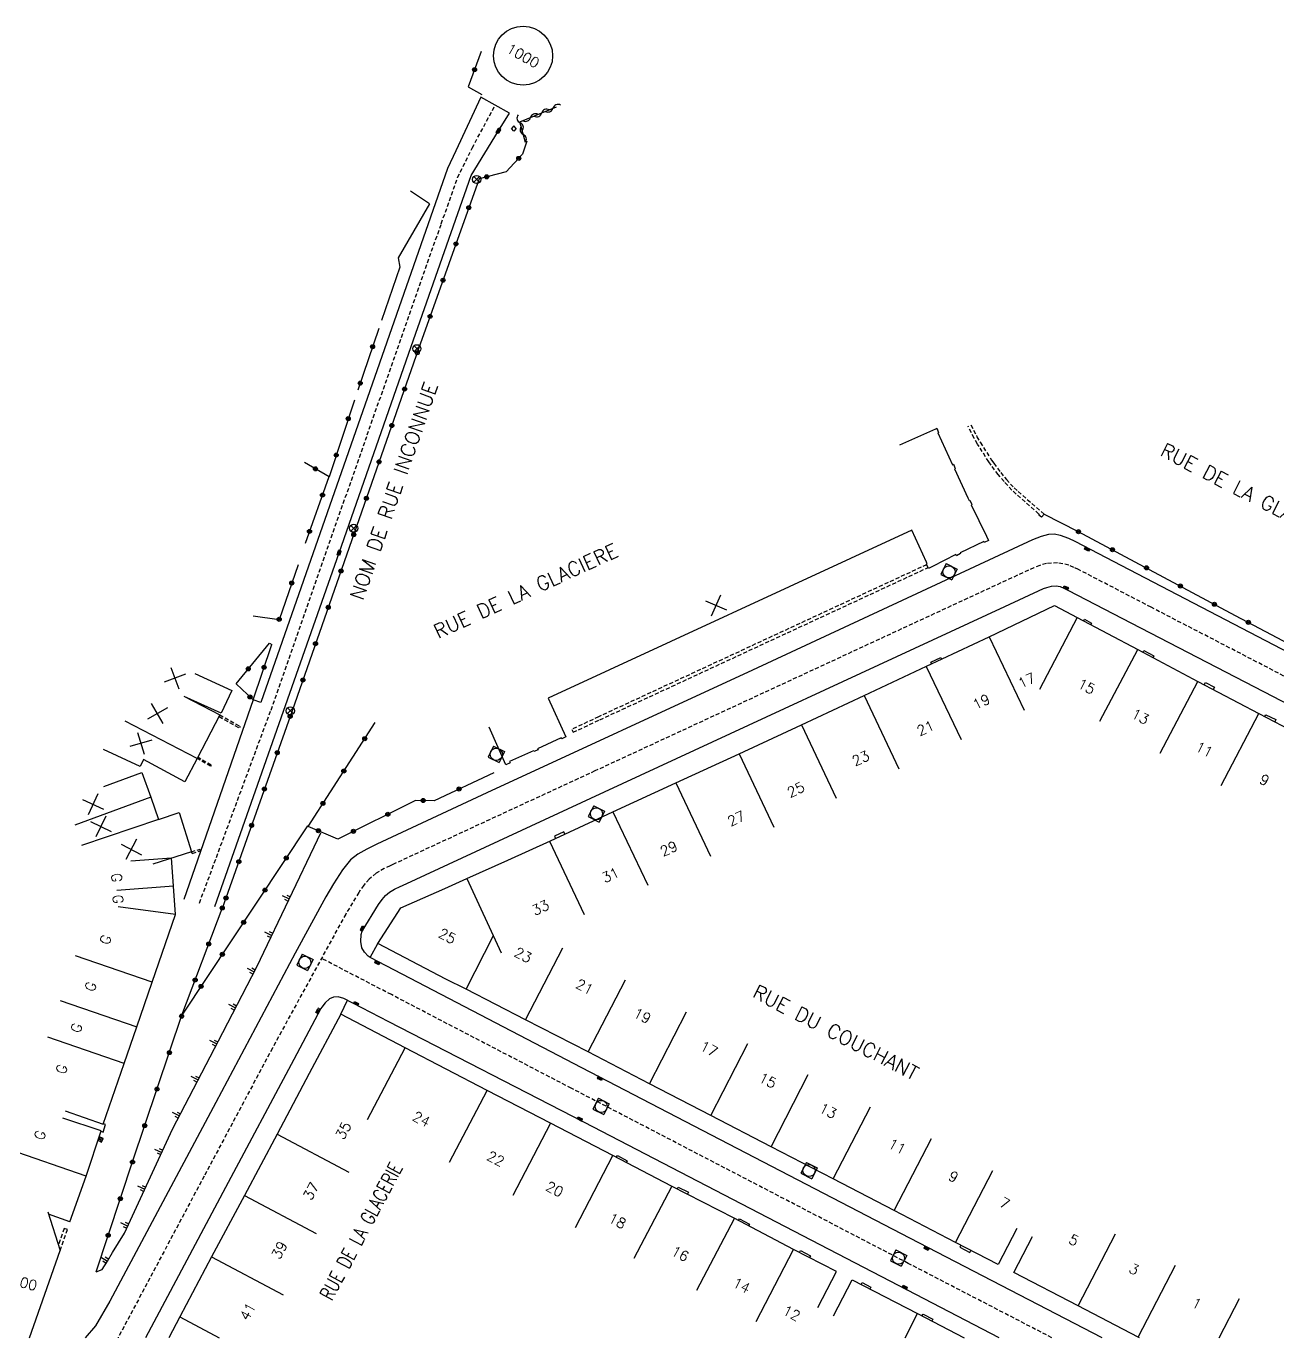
# Model space of a CAD drawing. Header units: millimetres. Extents: x 134000 to 135000, y 129000 to 130000.
# Drawn here: x 134296.4 to 134450.7, y 129000 to 129161.7 of the extents above; entities that cross this region are included whole.
import ezdxf
from ezdxf.enums import TextEntityAlignment as Align

# ---------------------------------------------------------------- set-up
doc = ezdxf.new("R2010")
doc.units = ezdxf.units.MM
doc.linetypes.add('DASHED', pattern=[0.75, 0.5, -0.25])
doc.layers.get('0').update_dxf_attribs({"linetype": 'CONTINUOUS'})
for name, color, linetype in [('W0001', 6, 'DASHED'), ('W0008', 7, 'CONTINUOUS'), ('W0100', 7, 'CONTINUOUS'), ('W0105', 7, 'CONTINUOUS'), ('W0112', 1, 'DASHED'), ('W0211', 2, 'CONTINUOUS'), ('W0310', 3, 'CONTINUOUS'), ('W0322', 7, 'CONTINUOUS'), ('W0330', 7, 'CONTINUOUS'), ('W0400', 7, 'CONTINUOUS'), ('W0420', 7, 'CONTINUOUS'), ('W0469', 7, 'CONTINUOUS'), ('W0984', 7, 'CONTINUOUS'), ('W0989', 7, 'CONTINUOUS'), ('W0991', 7, 'CONTINUOUS'), ('W1102', 7, 'CONTINUOUS')]:
    doc.layers.add(name, color=color, linetype=linetype)
doc.styles.get("Standard").update_dxf_attribs({"font": 'romans.shx', "width": 0.85})

# ---------------------------------------------------------------- blocks, each defined once
blk = doc.blocks.new('T469')
at = {"color": 0, "linetype": 'Continuous', "flags": 128}
for points in [[(-0.35, 0.35), (0.35, -0.35)], [(-0.35, -0.35), (0.35, 0.35)]]:
    blk.add_lwpolyline(points, dxfattribs=at)
at = {"color": 0, "linetype": 'Continuous'}
blk.add_circle((0, 0), 0.5, dxfattribs=at)
blk = doc.blocks.new('T400')
for p, q in [((-0.15, 0.3), (0.15, 0.3)), ((-0.15, -0.25), (-0.15, 0.3)), ((-0.15, 0.15), (0.15, 0.15)), ((-0.15, 0), (0.15, 0)), ((0.15, 0.3), (0.15, -0.25)), ((-0.15, -0.15), (0.15, -0.15)), ((-0.15, -0.25), (-0.15, -0.3)), ((-0.15, -0.3), (0.15, -0.3)), ((0.15, -0.3), (0.15, -0.25))]:
    blk.add_line(p, q)
blk = doc.blocks.new('t991o')
at = {"color": 0, "linetype": 'Continuous'}
for p, q in [((-1, 1), (1, -1)), ((-1, -1), (1, 1))]:
    blk.add_line(p, q, dxfattribs=at)
blk = doc.blocks.new('t322o')
at = {"color": 0, "linetype": 'Continuous'}
for radius in [0.25, 0.15]:
    blk.add_circle((0, 0), radius, dxfattribs=at)
blk = doc.blocks.new('t310o')
at = {"color": 0, "linetype": 'Continuous'}
for centre, start, end in [((-0.5, 0.38), 216.8699, 323.1304), ((0.5, -0.37), 36.8699, 143.1303)]:
    blk.add_arc(centre, 0.625, start, end, dxfattribs=at)
blk = doc.blocks.new('T420')
for p, q in [((0.75, 0.75), (-0.75, 0.75)), ((-0.75, 0.75), (-0.75, -0.75)), ((0.75, 0.75), (0.75, -0.75)), ((0.75, -0.75), (-0.75, -0.75))]:
    blk.add_line(p, q)
blk.add_ellipse((0, 0), major_axis=(-0.53, 0.53), ratio=1, start_param=3.926991, end_param=10.210176)
blk = doc.blocks.new('t330o')
at = {"color": 0, "linetype": 'Continuous'}
for p, q in [((0.25, -0.25), (-0.25, 0.25)), ((-0.25, -0.25), (0.25, 0.25)), ((-0.25, 0.25), (-0.25, -0.25)), ((0.25, 0.25), (-0.25, 0.25)), ((0.25, -0.25), (0.25, 0.25)), ((-0.25, -0.25), (0.25, -0.25)), ((-0.25, -0.25), (-0.25, -0.25))]:
    blk.add_line(p, q, dxfattribs=at)
blk = doc.blocks.new('t211o')
at = {"color": 0, "linetype": 'Continuous'}
for p, q in [((-0.29, 0.5), (-0.29, 0)), ((0, 1), (0, 0)), ((0.29, 0.5), (0.29, 0))]:
    blk.add_line(p, q, dxfattribs=at)

msp = doc.modelspace()

# ---------------------------------------------------------------- linework, layer by layer
at = {"layer": 'W0001'}
for points in [[(134317.72, 129053.61), (134326.54, 129077.41), (134338.41, 129111.33), (134347.54, 129137.38), (134349.55, 129143.08), (134351.35, 129146.71), (134354.19, 129152)], [(134451.44, 129081.6), (134435.07, 129090.08), (134426.11, 129094.73), (134425.55, 129095), (134424.92, 129095.27), (134423.53, 129095.57), (134422.17, 129095.46), (134421.35, 129095.25), (134420.62, 129094.96), (134415.85, 129092.76), (134366.48, 129069.89), (134341.57, 129058.37), (134341.23, 129058.21), (134340.51, 129057.87), (134339.51, 129057.29), (134338.64, 129056.56), (134337.97, 129055.8), (134337.37, 129054.91), (134335.75, 129052.25), (134326.71, 129035.72), (134318.29, 129019.92), (134307.68, 129000)], [(134422.83, 129000), (134405.13, 129009.17), (134363.57, 129030.77), (134341.38, 129042.31), (134332.76, 129046.79)]]:
    msp.add_lwpolyline(points, dxfattribs=at)
at = {"layer": 'W0008'}
for points in [[(134319.63, 129053.16), (134334.94, 129096.79), (134343.81, 129122.23), (134351.23, 129143.31), (134354.59, 129148.82), (134355.94, 129151.01), (134352.43, 129152.99), (134349.33, 129146.38), (134348.32, 129144.17), (134338.72, 129116.75), (134325.27, 129078.34), (134324.33, 129078.66), (134315.81, 129054.06)], [(134480.85, 129069.47), (134432.42, 129094.7), (134425.7, 129098.18), (134424.93, 129098.54), (134423.89, 129098.92), (134423.11, 129099.08), (134422.43, 129099.05), (134421.53, 129098.82), (134420.43, 129098.38), (134385.93, 129082.33), (134353.15, 129067.2), (134339.58, 129060.87), (134338.36, 129060.26), (134337.25, 129059.64), (134336.34, 129058.93), (134335.35, 129057.72), (134334.24, 129055.98), (134333.32, 129054.39), (134329.52, 129047.41), (134319.74, 129029), (134311.56, 129013.68), (134306.66, 129004.51), (134304.9, 129001.47), (134303.63, 129000)], [(134417.04, 129090.17), (134421.81, 129092.38), (134422.2, 129092.52), (134422.78, 129092.68), (134423.38, 129092.73), (134423.86, 129092.62), (134424.37, 129092.4), (134424.79, 129092.2), (134433.75, 129087.55), (134450.13, 129079.07), (134487.72, 129059.43), (134490.41, 129057.99), (134490.93, 129057.65), (134491.54, 129057.12), (134491.95, 129056.54), (134492.19, 129055.78), (134492.24, 129055.27), (134492.23, 129054.96), (134492.08, 129054.23), (134491.89, 129053.76), (134476.66, 129024.57), (134463.87, 129000)], [(134429.03, 129000), (134406.44, 129011.7), (134364.88, 129033.3), (134342.7, 129044.84), (134338.75, 129046.89), (134338.51, 129047.06), (134338.07, 129047.53), (134337.75, 129048.1), (134337.6, 129048.88), (134337.64, 129049.71), (134337.8, 129050.12), (134339.8, 129053.43), (134340.23, 129054.06), (134340.66, 129054.54), (134341.14, 129054.94), (134341.75, 129055.3), (134342.46, 129055.64), (134342.77, 129055.78), (134367.68, 129067.3), (134417.04, 129090.17)], [(134426.76, 129088.38), (134426.87, 129088.6), (134427.71, 129088.13), (134427.61, 129087.93)], [(134434.06, 129084.52), (134434.17, 129084.73), (134435.39, 129084.09), (134435.28, 129083.88)], [(134408.01, 129083.1), (134407.9, 129083.32), (134409.13, 129083.9), (134409.23, 129083.67)], [(134441.61, 129080.51), (134441.77, 129080.81), (134442.89, 129080.22), (134442.73, 129079.92)], [(134449.1, 129076.59), (134449.22, 129076.81), (134450.45, 129076.23), (134450.31, 129075.96)], [(134362.79, 129062.12), (134362.67, 129062.39), (134361.48, 129061.85), (134361.61, 129061.57)], [(134416.33, 129000), (134405.01, 129005.88), (134365.18, 129026.53), (134341.07, 129038.97), (134335.51, 129041.83), (134334.83, 129042.05), (134334.25, 129042.02), (134333.77, 129041.8), (134333.23, 129041.31), (134332.79, 129040.77), (134332.69, 129040.61), (134329.34, 129034.32), (134320.92, 129018.52), (134311.05, 129000)], [(134305.59, 129025.46), (134305.85, 129025.37), (134306.14, 129026.31), (134305.88, 129026.4)], [(134369.14, 129022.25), (134369.26, 129022.47), (134370.46, 129021.82), (134370.35, 129021.61)], [(134376.63, 129018.33), (134376.76, 129018.57), (134378.01, 129017.94), (134377.89, 129017.69)], [(134384.2, 129014.46), (134384.3, 129014.66), (134385.53, 129014.02), (134385.42, 129013.81)], [(134391.72, 129010.52), (134391.85, 129010.77), (134393.06, 129010.1), (134392.94, 129009.88)], [(134411.59, 129011.4), (134411.48, 129011.18), (134412.72, 129010.5), (134412.85, 129010.75)], [(134399.3, 129006.57), (134399.42, 129006.82), (134400.52, 129006.24), (134400.4, 129006)], [(134406.81, 129002.69), (134406.94, 129002.93), (134406.94, 129002.93), (134408.14, 129002.28), (134408.03, 129002.06)]]:
    msp.add_lwpolyline(points, dxfattribs=at)
at = {"layer": 'W0008', "flags": 128}
for points in [[(134338.75, 129046.89), (134339.71, 129048.6)], [(134335.14, 129039.9), (134335.99, 129041.61)]]:
    msp.add_lwpolyline(points, dxfattribs=at)
at = {"layer": 'W0100'}
for points in [[(134404.07, 129110.11), (134408.54, 129112.1), (134408.64, 129112.15), (134408.64, 129112.15), (134408.87, 129111.64), (134408.77, 129111.6), (134408.77, 129111.6), (134410.58, 129107.66), (134410.68, 129107.71), (134410.91, 129107.19), (134410.82, 129107.15), (134412.47, 129103.57), (134412.47, 129103.57), (134412.63, 129103.23), (134412.72, 129103.28), (134412.96, 129102.76), (134412.87, 129102.71), (134414.76, 129098.83), (134415.01, 129098.32), (134414.48, 129098.08), (134414.44, 129098.18), (134411.51, 129096.81), (134411.56, 129096.7), (134411.07, 129096.44), (134411, 129096.57), (134408.13, 129095.12), (134407.6, 129094.88), (134407.36, 129095.4), (134407.47, 129095.44), (134407.37, 129095.66), (134405.56, 129099.57), (134360.71, 129078.89), (134362.91, 129074.11), (134362.39, 129073.87), (134362.34, 129073.97), (134359.42, 129072.62), (134359.47, 129072.51), (134358.95, 129072.28), (134358.9, 129072.38), (134355.95, 129071.08), (134356.02, 129070.91), (134355.49, 129070.67), (134353.44, 129075.31)], [(134418.49, 129013.47), (134416.2, 129009.03), (134410.96, 129011.73), (134403.39, 129015.69), (134395.88, 129019.59), (134388.22, 129023.56), (134380.77, 129027.39), (134373.21, 129031.32), (134365.67, 129035.24), (134357.94, 129039.19), (134350.59, 129043), (134348.09, 129044.24), (134339.71, 129048.6), (134342.57, 129053.02), (134347.96, 129055.4), (134350.7, 129056.64), (134355.73, 129058.89), (134361.01, 129061.29), (134368.7, 129064.84), (134376.46, 129068.41), (134384.26, 129071.99), (134391.94, 129075.58), (134399.68, 129079.18), (134407.39, 129082.81), (134415.11, 129086.43), (134423.16, 129090.31), (134425.97, 129088.8), (134433.44, 129084.86), (134440.85, 129080.91), (134448.35, 129076.98), (134455.9, 129073.04)], [(134317.14, 129081.9), (134321.69, 129079.81), (134320.4, 129077.01), (134315.85, 129079.09)], [(134315.78, 129079.1), (134320.22, 129076.8), (134317.45, 129071.44), (134315.9, 129068.56), (134310.82, 129071.32), (134310.41, 129070.44), (134305.87, 129072.53)], [(134305.91, 129067.98), (134310.6, 129069.72), (134311.72, 129066.68), (134312.66, 129063.9), (134315.2, 129064.76), (134316.74, 129059.91), (134311.97, 129058.4)], [(134301.14, 129028), (134305.86, 129026.36), (134308.45, 129033.81), (134309.99, 129038.36), (134311.89, 129043.83), (134314.77, 129052.2), (134314.25, 129059.18)], [(134393.98, 129003.72), (134396.28, 129008.16), (134390.99, 129010.89), (134383.66, 129014.74), (134375.94, 129018.68), (134368.71, 129022.48), (134360.99, 129026.45), (134353.18, 129030.51), (134343.07, 129035.77), (134335.14, 129039.9), (134331.25, 129032.58), (134327.3, 129025.11), (134323.28, 129017.54), (134319.22, 129009.97), (134315.31, 129002.58), (134313.94, 129000)], [(134301.75, 129014.3), (134301.75, 129014.3), (134303.73, 129019.94), (134305.61, 129025.5), (134300.87, 129027.1)], [(134299, 129015.53), (134300.53, 129010.77), (134300.53, 129010.77)], [(134433.64, 129000), (134433.48, 129000.08), (134426.06, 129003.92), (134418.15, 129008.03), (134420.45, 129012.47)], [(134296.76, 129000), (134300.53, 129010.77)], [(134395.91, 129002.7), (134398.2, 129007.14), (134406.26, 129002.98), (134412, 129000)]]:
    msp.add_lwpolyline(points, dxfattribs=at)
at = {"layer": 'W0100', "flags": 128}
for points in [[(134309.27, 129058.81), (134314.25, 129059.18)], [(134301.75, 129014.3), (134299.1, 129015.23)]]:
    msp.add_lwpolyline(points, dxfattribs=at)
at = {"layer": 'W0105'}
msp.add_line((134346.09, 129139.81), (134343.73, 129141.38), dxfattribs=at)
msp.add_lwpolyline([(134346.09, 129139.81), (134342.24, 129133.18), (134342.44, 129132.03), (134340.15, 129125.45)], dxfattribs=at)
at = {"layer": 'W0112'}
for p, q in [((134356.47, 129149.43), (134356.19, 129149.11)), ((134356.78, 129149.1), (134356.47, 129149.43)), ((134320.13, 129076.61), (134322.65, 129075.2)), ((134319.17, 129070.61), (134317.55, 129071.56)), ((134316.83, 129059.73), (134316.73, 129059.91)), ((134316.83, 129059.73), (134317.89, 129060.08))]:
    msp.add_line(p, q, dxfattribs=at)
for points in [[(134356.78, 129149.1), (134356.5, 129148.78), (134356.19, 129149.11)], [(134412.85, 129112.59), (134413.59, 129111.11), (134413.99, 129110.42), (134415.39, 129108.23), (134415.67, 129107.83), (134416.52, 129106.69), (134417.23, 129105.83), (134418.18, 129104.8), (134418.67, 129104.34), (134421.87, 129101.55), (134421.54, 129101.17), (134421.24, 129101.44), (134421.3, 129101.52), (134421.22, 129101.58), (134418.41, 129104.04), (134417.89, 129104.53), (134416.93, 129105.57), (134416.21, 129106.44), (134415.34, 129107.59), (134415.06, 129108.01), (134413.65, 129110.21), (134413.24, 129110.93), (134412.49, 129112.42)], [(134407.39, 129095.33), (134366.93, 129076.57), (134363.62, 129075.02), (134363.79, 129074.66), (134367.1, 129076.21), (134407.56, 129094.97)], [(134320.22, 129076.81), (134322.74, 129075.39), (134322.65, 129075.2)], [(134319.17, 129070.61), (134319.09, 129070.49), (134317.46, 129071.43)], [(134316.73, 129059.91), (134317.8, 129060.26), (134317.89, 129060.08)], [(134300.53, 129010.77), (134301.43, 129013.34), (134301.05, 129013.48), (134300.32, 129011.4)]]:
    msp.add_lwpolyline(points, dxfattribs=at)
at = {"layer": 'W0211'}
for points in [[(134329.21, 129054.96), (134331.87, 129060.53), (134332.7, 129062.26)], [(134306.38, 129009.46), (134307.01, 129010.51), (134308.48, 129012.91), (134314.41, 129025.72), (134320.59, 129037.63), (134324.79, 129045.73), (134329.21, 129054.96)], [(134304.96, 129008.13), (134305.74, 129008.42), (134306.38, 129009.46)]]:
    msp.add_lwpolyline(points, dxfattribs=at)
at = {"layer": 'W0310'}
msp.add_lwpolyline([(134357.91, 129147.41), (134357.24, 129149.92), (134361.74, 129151.79)], dxfattribs=at)
at = {"layer": 'W0322'}
for p, q in [((134339.83, 129124.45), (134337.24, 129116.85)), ((134333.69, 129106.15), (134330.76, 129097.94))]:
    msp.add_line(p, q, dxfattribs=at)
for points in [[(134352.47, 129158.6), (134350.84, 129154.27), (134352.53, 129153.3)], [(134358.08, 129147.54), (134357.56, 129145.94), (134355.55, 129143.76), (134352.2, 129142.93), (134344.74, 129121.94), (134329.14, 129077.32), (134320.53, 129052.94)], [(134336.82, 129115.6), (134333.7, 129106.17), (134330.67, 129107.94)], [(134329.88, 129095.32), (134327.53, 129088.55), (134324.33, 129088.98)], [(134322.23, 129080.65), (134324.33, 129078.66), (134326.65, 129085.49)], [(134322.23, 129080.65), (134326.35, 129085.64), (134326.65, 129085.49)]]:
    msp.add_lwpolyline(points, dxfattribs=at)
at = {"layer": 'W0322', "flags": 128}
for points in [[(134421.87, 129101.55), (134425.99, 129099.47), (134433.08, 129095.7), (134445.43, 129089.08), (134455.02, 129084.02)], [(134354.03, 129069.68), (134346.65, 129066.23), (134344.35, 129066.26), (134334.79, 129061.5), (134331.11, 129063.06), (134339.37, 129075.85)], [(134331.05, 129063.12), (134315.56, 129039.78)], [(134304.96, 129008.13), (134309.5, 129021.8), (134315.56, 129039.78), (134320.51, 129052.95)]]:
    msp.add_lwpolyline(points, dxfattribs=at)
at = {"layer": 'W1102'}
for p, q in [((134317.45, 129071.44), (134308.56, 129076.03)), ((134311.72, 129066.68), (134302.34, 129063.22)), ((134312.66, 129063.9), (134303.19, 129060.7))]:
    msp.add_line(p, q, dxfattribs=at)
at = {"layer": 'W1102', "flags": 128}
for points in [[(134425.97, 129088.8), (134421.3, 129079.95)], [(134415.11, 129086.43), (134419.41, 129077.4)], [(134428.75, 129076.02), (134433.44, 129084.86)], [(134407.35, 129082.79), (134411.64, 129073.76)], [(134436.18, 129072.07), (134440.85, 129080.91)], [(134399.68, 129079.18), (134403.97, 129070.15)], [(134443.71, 129068.12), (134448.35, 129076.98)], [(134391.94, 129075.58), (134396.24, 129066.55)], [(134384.26, 129071.99), (134388.55, 129062.96)], [(134376.46, 129068.41), (134380.75, 129059.38)], [(134368.7, 129064.84), (134372.99, 129055.81)], [(134360.88, 129061.23), (134365.17, 129052.2)], [(134314.51, 129055.69), (134307.53, 129055.17)], [(134350.7, 129056.64), (134354.94, 129047.47)], [(134314.77, 129052.2), (134307.69, 129053.12)], [(134350.59, 129043), (134353.96, 129049.59)], [(134357.94, 129039.19), (134362.51, 129048.08)], [(134311.89, 129043.83), (134302.44, 129047.1)], [(134365.67, 129035.24), (134370.24, 129044.13)], [(134300.54, 129041.6), (134309.99, 129038.36)], [(134373.21, 129031.32), (134377.79, 129040.21)], [(134308.45, 129033.81), (134299, 129037.05)], [(134380.77, 129027.39), (134385.34, 129036.28)], [(134338.45, 129026.91), (134343.07, 129035.77)], [(134388.22, 129023.56), (134392.79, 129032.45)], [(134348.57, 129021.64), (134353.19, 129030.5)], [(134395.88, 129019.59), (134400.46, 129028.48)], [(134327.3, 129025.11), (134336.13, 129020.42)], [(134356.4, 129017.57), (134361.02, 129026.44)], [(134403.39, 129015.69), (134407.97, 129024.58)], [(134303.73, 129019.94), (134294.27, 129023.2)], [(134364.09, 129013.61), (134368.71, 129022.47)], [(134410.96, 129011.73), (134415.54, 129020.62)], [(134371.34, 129009.8), (134375.96, 129018.67)], [(134323.28, 129017.54), (134332.11, 129012.85)], [(134379.07, 129005.86), (134383.69, 129014.72)], [(134426.06, 129003.92), (134430.66, 129012.8)], [(134386.37, 129002.02), (134390.99, 129010.89)], [(134319.22, 129009.97), (134328.05, 129005.29)], [(134433.48, 129000.08), (134438.08, 129008.96)], [(134443.44, 129000), (134445.95, 129004.84)], [(134315.31, 129002.58), (134320.16, 129000)], [(134404.72, 129000), (134406.26, 129002.98)]]:
    msp.add_lwpolyline(points, dxfattribs=at)
at = {"layer": 'W1102'}
msp.add_circle((134357.63, 129158.09), 3.64, dxfattribs=at)

# ---------------------------------------------------------------- block references
at = {"layer": 'W0211'}
for p, rotation in [((134328.8, 129054.12), 64.44230306953408), ((134326.65, 129049.61), 64.44230306954911), ((134324.47, 129045.11), 62.57595901808508), ((134322.17, 129040.67), 62.57595901808508), ((134319.86, 129036.23), 62.57595901808508), ((134317.56, 129031.79), 62.57595901808508), ((134315.26, 129027.35), 62.57595901809989), ((134313.08, 129022.85), 65.16919621308712), ((134310.98, 129018.32), 65.16919621308712), ((134308.88, 129013.78), 65.16919621308362), ((134306.38, 129009.46), 58.59265462175947)]:
    msp.add_blockref('t211o', p, dxfattribs=dict(at, rotation=rotation))
at = {"layer": 'W0310'}
for p, rotation in [((134358.54, 129150.46), 22.50505673258727), ((134359.92, 129151.03), 22.50505673258727), ((134361.31, 129151.61), 22.50505673258727), ((134357.27, 129149.83), 104.9726989408005), ((134357.65, 129148.38), 104.9726989408005)]:
    msp.add_blockref('t310o', p, dxfattribs=dict(at, rotation=rotation))
at = {"layer": 'W0322'}
for p, rotation in [((134351.64, 129156.38), 249.3499299389758), ((134357.09, 129145.43), 227.3158550830746), ((134353.14, 129143.16), 193.9999413315521), ((134350.93, 129139.36), 250.4358403164701), ((134349.34, 129134.89), 250.4358403164701), ((134347.75, 129130.41), 250.4358403164701), ((134346.16, 129125.94), 250.4358403164701), ((134339.07, 129122.21), 251.1993839975368), ((134344.58, 129121.46), 250.7283119240221), ((134337.54, 129117.71), 251.1993839975368), ((134343.01, 129116.98), 250.7283119240221), ((134336.07, 129113.34), 251.6761680185859), ((134341.44, 129112.49), 250.7283119240221), ((134334.58, 129108.84), 251.6761680185859), ((134332.02, 129107.15), 149.6165403970544), ((134339.87, 129108.01), 250.7283119240221), ((134332.89, 129103.91), 250.3500166492629), ((134338.3, 129103.52), 250.7283119240221), ((134331.29, 129099.43), 250.3500166492629), ((134336.74, 129099.04), 250.7283119240221), ((134426.11, 129099.4), 332.0410657495111), ((134430.3, 129097.17), 332.0410657495111), ((134335.17, 129094.56), 250.7283119240221), ((134434.5, 129094.94), 331.7967308667656), ((134329.1, 129093.07), 250.8345450195013), ((134438.68, 129092.7), 331.7967308667656), ((134333.6, 129090.07), 250.7283119240221), ((134442.87, 129090.45), 331.7967308667656), ((134327.55, 129088.59), 250.8345450195013), ((134447.06, 129088.22), 332.1785951829177), ((134332.03, 129085.59), 250.7283119240221), ((134323.74, 129082.49), 50.42583492833442), ((134325.69, 129082.67), 71.28088893076598), ((134330.47, 129081.11), 250.7283119240221), ((134323.95, 129079.02), 316.7627333508622), ((134328.9, 129076.62), 250.5459647031749), ((134338.1, 129073.87), 57.14621727134908), ((134327.31, 129072.14), 250.5459647031749), ((134335.52, 129069.88), 57.14621727134908), ((134325.73, 129067.66), 250.5459647031749), ((134349.73, 129067.67), 205.0661386350426), ((134332.94, 129065.89), 57.14621727134908), ((134345.3, 129066.25), 179.2223612957685), ((134340.95, 129064.56), 206.4567730548312), ((134324.15, 129063.19), 250.5459647031749), ((134332.38, 129062.52), 157.1048554254463), ((134336.7, 129062.45), 206.4567730548312), ((134322.57, 129058.71), 250.5459647031749), ((134328.42, 129059.16), 236.4280095345745), ((134320.99, 129054.23), 250.5459647031749), ((134325.8, 129055.2), 236.4280095345745), ((134320.53, 129053), 69.41545062144861), ((134323.17, 129051.24), 236.4280095345745), ((134318.86, 129048.56), 69.41545062144861), ((134320.54, 129047.28), 236.4280095345745), ((134317.19, 129044.11), 69.41545062144861), ((134317.92, 129043.33), 236.4280095345745), ((134315.52, 129039.66), 71.37875664801679), ((134314.01, 129035.16), 71.37875664801679), ((134312.49, 129030.66), 71.37875664801679), ((134310.97, 129026.16), 71.37875664801679), ((134309.46, 129021.66), 71.58908303526204), ((134307.96, 129017.15), 71.58908303526204), ((134306.46, 129012.64), 71.58908303526204)]:
    msp.add_blockref('t322o', p, dxfattribs=dict(at, rotation=rotation))
at = {"layer": 'W0330', "rotation": 63.4633474927707}
msp.add_blockref('t330o', (134305.52, 129024.46), dxfattribs=at)
at = {"layer": 'W0400'}
for p, rotation in [((134354.59, 129148.82), 148.6076583862305), ((134334.94, 129096.79), 160.6732559204102), ((134427.16, 129097.26), 242.6060789070693), ((134424.57, 129092.47), 64.58850765604394), ((134337.81, 129050.48), 332.0574448207976), ((134339.62, 129046.27), 242.5548145767891), ((134337.05, 129041.2), 62.84603967595552), ((134332.35, 129040.29), 151.9613292001424), ((134367.1, 129031.98), 242.5321887624899), ((134364.61, 129026.99), 62.70048953527948), ((134407.38, 129011.04), 242.6200133720047), ((134404.71, 129006.21), 62.47860834828418)]:
    msp.add_blockref('T400', p, dxfattribs=dict(at, rotation=rotation))
at = {"layer": 'W0420'}
for p, rotation in [((134410.14, 129094.45), 63.46334749275578), ((134354.32, 129071.94), 63.4633474927707), ((134366.67, 129064.6), 63.46334749276697), ((134330.72, 129046.29), 63.4633474927707), ((134367.25, 129028.53), 63.46334749275578), ((134392.89, 129020.62), 63.4633474927707), ((134403.92, 129009.82), 63.4633474927707)]:
    msp.add_blockref('T420', p, dxfattribs=dict(at, rotation=rotation))
at = {"layer": 'W0469'}
for p in [(134351.9, 129142.83), (134344.53, 129121.96), (134336.74, 129099.82), (134328.92, 129077.31)]:
    msp.add_blockref('T469', p, dxfattribs=at)
at = {"layer": 'W0991'}
for p, rotation in [((134381.43, 129090.32), 21.15246704682688), ((134314.68, 129081.33), 245.3209789317222), ((134312.54, 129076.98), 165.4801681094479), ((134310.5, 129073.3), 241.8146637031305), ((134304.59, 129065.77), 290.2967698764816), ((134305.56, 129063.05), 288.6693111527647), ((134309.3, 129060.22), 287.6061147927706)]:
    msp.add_blockref('t991o', p, dxfattribs=dict(at, rotation=rotation))

# ---------------------------------------------------------------- texts
at = {"layer": 'W0984'}
msp.add_text('1000', height=1.25, rotation=330.5299, dxfattribs=at).set_placement((134357.63, 129158.09), align=Align.MIDDLE)
at = {"layer": 'W0989'}
for s, rotation, p in [('NOM DE RUE INCONNUE', 70.7099, (134341.69, 129104.45)), ('RUE DE LA GLACIERE', 332.6304, (134447.39, 129103.97)), ('RUE DE LA GLACIERE', 24.642, (134357.96, 129092.11)), ('RUE DU COUCHANT', 332.5322, (134396.17, 129037.65))]:
    msp.add_text(s, height=1.75, rotation=rotation, dxfattribs=at).set_placement(p, align=Align.MIDDLE)
at = {"layer": 'W0989', "width": 0.76}
msp.add_text('RUE DE LA GLACERIE', height=1.75, rotation=61.9597, dxfattribs=at).set_placement((134337.66, 129013.16), align=Align.MIDDLE)
at = {"layer": 'W0991'}
for s, rotation, p in [('17', 25.0962, (134419.72, 129081.06)), ('15', 332.7785, (134427.1, 129080.33)), ('19', 25.0962, (134414.13, 129078.43)), ('13', 332.7785, (134433.73, 129076.6)), ('21', 25.0962, (134407.25, 129075.18)), ('23', 25.0962, (134399.26, 129071.46)), ('11', 332.7785, (134441.62, 129072.53)), ('9', 332.7785, (134449.05, 129068.78)), ('25', 25.0962, (134391.26, 129067.59)), ('27', 25.0962, (134383.91, 129064.03)), ('29', 25.0962, (134375.6, 129060.32)), ('31', 25.0962, (134368.4, 129057.07)), ('G', 274.2923, (134307.51, 129056.74)), ('G', 274.2923, (134307.67, 129054.08)), ('33', 25.0962, (134359.77, 129053.05)), ('G', 71.2824, (134306.13, 129049.08)), ('25', 332.5676, (134348.28, 129049.54)), ('23', 332.5676, (134357.63, 129047.2)), ('G', 71.2824, (134304.29, 129043.3)), ('21', 332.5676, (134365.21, 129043.29)), ('19', 332.5676, (134372.32, 129039.71)), ('G', 71.2824, (134302.55, 129038.21)), ('17', 332.5676, (134380.54, 129035.63)), ('G', 71.2824, (134300.72, 129033.12)), ('15', 332.5676, (134387.8, 129031.73)), ('13', 332.5676, (134395.22, 129027.99)), ('35', 61.754, (134335.46, 129025.56)), ('24', 332.3632, (134345.09, 129026.96)), ('G', 71.2824, (134298.04, 129024.98)), ('11', 332.5676, (134403.75, 129023.59)), ('22', 332.3632, (134354.25, 129022.08)), ('9', 332.5676, (134410.7, 129019.85)), ('37', 61.754, (134331.47, 129018.07)), ('20', 332.3632, (134361.51, 129018.33)), ('7', 332.5676, (134417.02, 129016.6)), ('18', 332.3632, (134369.25, 129014.42)), ('5', 332.5676, (134425.54, 129012.04)), ('39', 61.754, (134327.57, 129010.81)), ('16', 332.3632, (134376.99, 129010.36)), ('3', 332.5676, (134432.97, 129008.45)), ('100', 345.7528, (134296.11, 129006.78)), ('14', 332.3632, (134384.57, 129006.45)), ('41', 61.754, (134323.66, 129003.23)), ('1', 332.5676, (134440.7, 129004.23)), ('12', 332.3632, (134390.73, 129003.04))]:
    msp.add_text(s, height=1.25, rotation=rotation, dxfattribs=at).set_placement(p, align=Align.MIDDLE)

doc.saveas('drawing.dxf')
